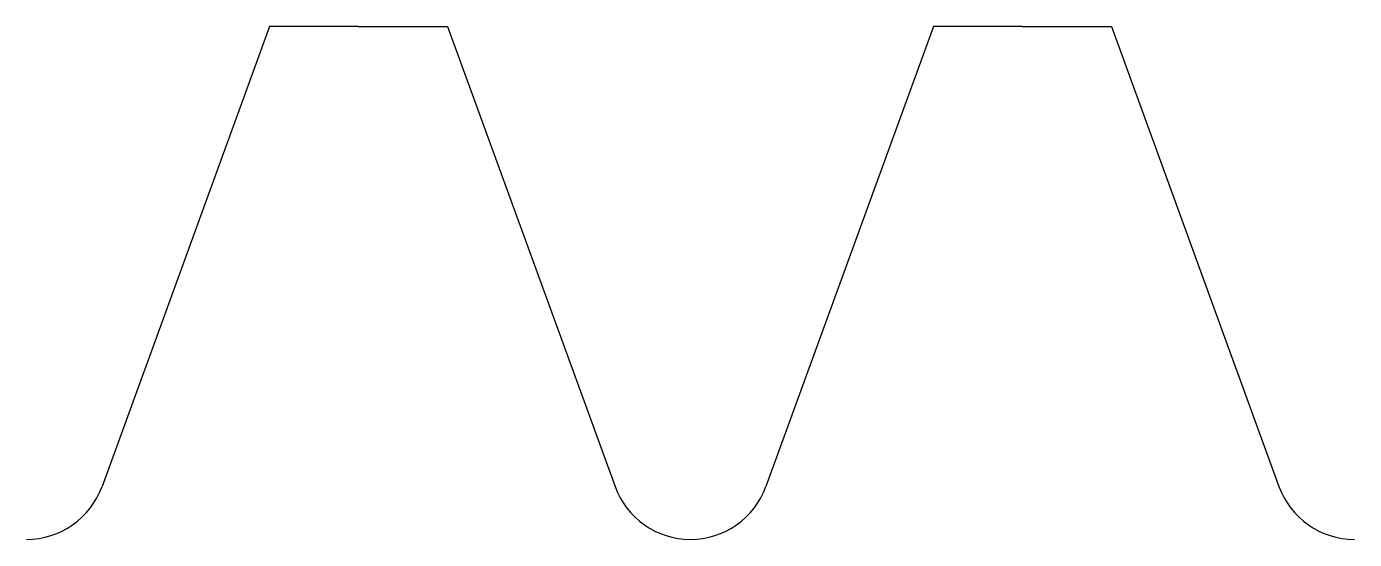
# Model space of a CAD drawing. Extents: x -3.14 to 3.14, y -1.43 to 1.
import ezdxf

# ---------------------------------------------------------------- set-up
doc = ezdxf.new("R2010")
doc.units = 0
doc.header["$MEASUREMENT"] = 0
doc.layers.add('MODELSKETCH_VISIBLE', color=7, linetype='CONTINUOUS')

msp = doc.modelspace()

# ---------------------------------------------------------------- linework, layer by layer
at = {"layer": 'MODELSKETCH_VISIBLE'}
for p, q in [((-1.9922, 1), (-2.7845, -1.1768)), ((-1.5708, 1), (-1.9922, 1)), ((-1.5708, 1), (-1.1494, 1)), ((-1.1494, 1), (-0.3571, -1.1768)), ((1.1494, 1), (0.3571, -1.1768)), ((1.5708, 1), (1.1494, 1)), ((1.5708, 1), (1.9922, 1)), ((1.9922, 1), (2.7845, -1.1768))]:
    msp.add_line(p, q, dxfattribs=at)
for centre, start, end in [((-3.1416, -1.0468), 270, 340), ((0, -1.0468), 200, 270), ((0, -1.0468), 270, 340), ((3.1416, -1.0468), 200, 270)]:
    msp.add_arc(centre, 0.38, start, end, dxfattribs=at)

doc.saveas('drawing.dxf')
